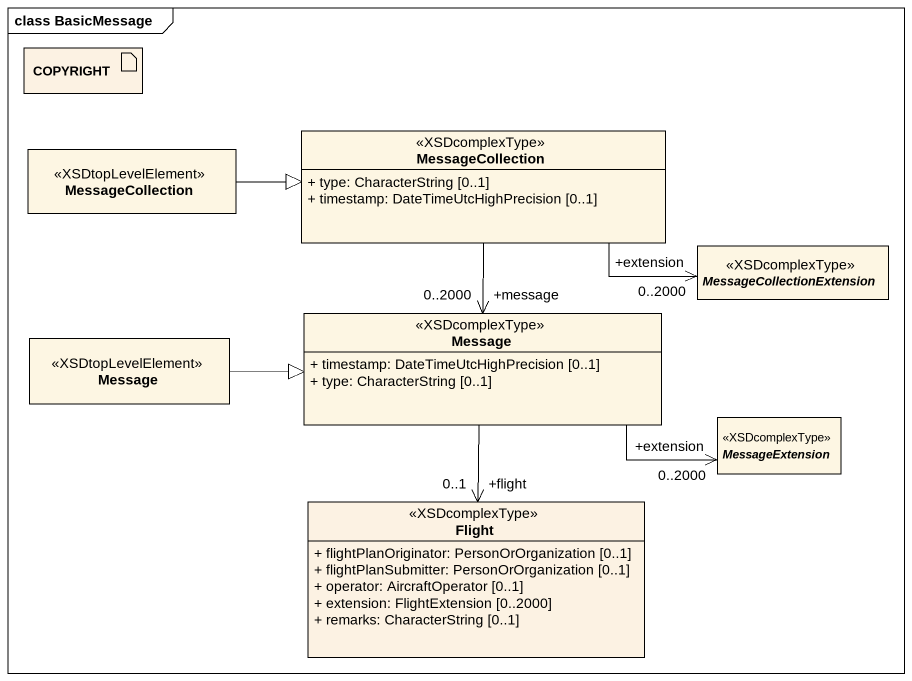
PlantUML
@startuml
mainframe class BasicMessage
allowmixing
hide circle
hide empty members
skinparam classAttributeIconSize 0
artifact COPYRIGHT #FCF2E3
class MessageCollection <<XSDtopLevelElement>>
class "MessageCollection" as MessageCollection_2 <<XSDcomplexType>> {
  + type: CharacterString [0..1]
  + timestamp: DateTimeUtcHighPrecision [0..1]
}
abstract class MessageCollectionExtension <<XSDcomplexType>>
class Message <<XSDtopLevelElement>>
class "Message" as Message_2 <<XSDcomplexType>> {
  + timestamp: DateTimeUtcHighPrecision [0..1]
  + type: CharacterString [0..1]
}
abstract class MessageExtension <<XSDcomplexType>>
class Flight <<XSDcomplexType>> #FCF2E3 {
  + flightPlanOriginator: PersonOrOrganization [0..1]
  + flightPlanSubmitter: PersonOrOrganization [0..1]
  + operator: AircraftOperator [0..1]
  + extension: FlightExtension [0..2000]
  + remarks: CharacterString [0..1]
}
MessageCollection -right-|> MessageCollection_2
MessageCollection_2 -right-> "+extension\n0..2000" MessageCollectionExtension
MessageCollection_2 --> "+message\n0..2000" Message_2
Message -right-|> Message_2
Message_2 -right-> "+extension\n0..2000" MessageExtension
Message_2 --> "+flight\n0..1" Flight
@enduml
